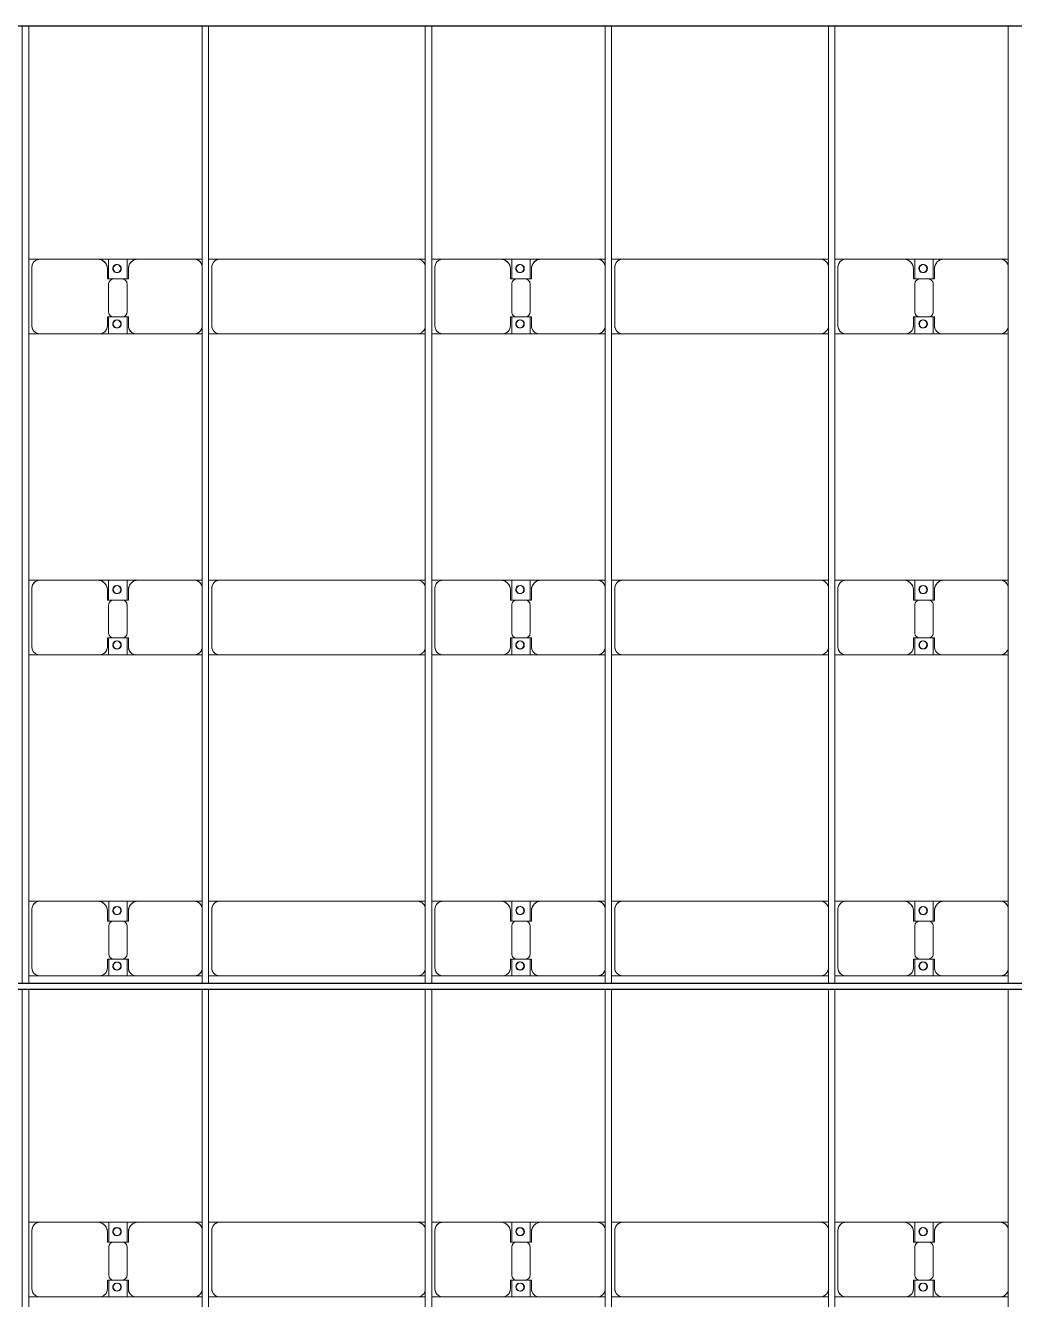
# Model space of a CAD drawing. Header units: millimetres. Extents: x -248177 to 167033, y 156986 to 268923.
# Drawn here: x -217673 to -211514, y 214489 to 222423 of the extents above; entities that cross this region are included whole.
import ezdxf

# ---------------------------------------------------------------- set-up
doc = ezdxf.new("R2010")
doc.units = ezdxf.units.MM
for name, color, linetype, lineweight in [('A-DETL-MBND', 5, 'Continuous', 9), ('A-GENM', 13, 'Continuous', 9), ('S-BEAM', 12, 'Continuous', 9)]:
    doc.layers.add(name, color=color, linetype=linetype, lineweight=lineweight)

# ---------------------------------------------------------------- blocks, each defined once
blk = doc.blocks.new('Dai phao do pin - DẢI PHAO ĐỠ PIN-V27-BỐ TRÍ KHUNG KẾT CẤU BÈ PIN 02')
at = {"layer": 'A-DETL-MBND', "color": 8}
for p, q in [((20779.7, 241.6), (20849.7, 241.6)), ((20779.7, 241.6), (20849.7, 241.6)), ((21209.7, 241.6), (20849.7, 241.6)), ((21209.7, 241.6), (21392.2, 241.6)), ((21392.2, 241.6), (21209.7, 241.6)), ((21277.8, 241.6), (21460.3, 241.6)), ((21277.8, 116.2), (21277.8, 241.6)), ((21460.3, 241.6), (21277.8, 241.6)), ((21392.2, 241.6), (21392.2, 116.2)), ((21810.3, 241.6), (21460.3, 241.6)), ((21810.3, 241.6), (21859.7, 241.6)), ((21810.3, 241.6), (21859.7, 241.6)), ((21899.7, 241.6), (21969.7, 241.6)), ((21899.7, 241.6), (21969.7, 241.6)), ((23200.3, 241.6), (21969.7, 241.6)), ((23200.3, 241.6), (23249.7, 241.6)), ((23200.3, 241.6), (23249.7, 241.6)), ((23289.7, 241.6), (23359.7, 241.6)), ((23289.7, 241.6), (23359.7, 241.6)), ((23719.7, 241.6), (23359.7, 241.6)), ((23719.7, 241.6), (23902.2, 241.6)), ((23902.2, 241.6), (23719.7, 241.6)), ((23787.8, 241.6), (23970.3, 241.6)), ((23787.8, 116.2), (23787.8, 241.6)), ((23970.3, 241.6), (23787.8, 241.6)), ((23902.2, 241.6), (23902.2, 116.2)), ((24320.3, 241.6), (23970.3, 241.6)), ((24320.3, 241.6), (24369.7, 241.6)), ((24320.3, 241.6), (24369.7, 241.6)), ((24409.7, 241.6), (24479.7, 241.6)), ((24409.7, 241.6), (24479.7, 241.6)), ((25710.3, 241.6), (24479.7, 241.6)), ((25710.3, 241.6), (25759.7, 241.6)), ((25710.3, 241.6), (25759.7, 241.6)), ((25799.7, 241.6), (25869.7, 241.6)), ((25799.7, 241.6), (25869.7, 241.6)), ((26229.7, 241.6), (25869.7, 241.6)), ((26229.7, 241.6), (26412.2, 241.6)), ((26412.2, 241.6), (26229.7, 241.6)), ((26297.8, 241.6), (26480.3, 241.6)), ((26297.8, 116.2), (26297.8, 241.6)), ((26480.3, 241.6), (26297.8, 241.6)), ((26412.2, 241.6), (26412.2, 116.2)), ((26830.3, 241.6), (26480.3, 241.6)), ((26830.3, 241.6), (26879.7, 241.6)), ((26830.3, 241.6), (26879.7, 241.6)), ((20799.7, 191.6), (20799.7, -173.4)), ((21269.7, 118.2), (21269.7, 181.6)), ((21400.3, 181.6), (21400.3, 118.2)), ((21919.7, 191.6), (21919.7, -173.4)), ((23309.7, 191.6), (23309.7, -173.4)), ((23779.7, 118.2), (23779.7, 181.6)), ((23910.3, 181.6), (23910.3, 118.2)), ((24429.7, 191.6), (24429.7, -173.4)), ((25819.7, 191.6), (25819.7, -173.4)), ((26289.7, 118.2), (26289.7, 181.6)), ((26420.3, 181.6), (26420.3, 118.2)), ((21362.2, 118.2), (21269.7, 118.2)), ((21277.8, 88.2), (21277.8, -88.2)), ((21400.3, 118.2), (21307.8, 118.2)), ((21392.2, -88.2), (21392.2, 88.2)), ((23872.2, 118.2), (23779.7, 118.2)), ((23787.8, 88.2), (23787.8, -88.2)), ((23910.3, 118.2), (23817.8, 118.2)), ((23902.2, -88.2), (23902.2, 88.2)), ((26382.2, 118.2), (26289.7, 118.2)), ((26297.8, 88.2), (26297.8, -88.2)), ((26420.3, 118.2), (26327.8, 118.2)), ((26412.2, -88.2), (26412.2, 88.2)), ((21269.7, -173.4), (21269.7, -118.2)), ((21269.7, -118.2), (21362.2, -118.2)), ((21277.8, -223.4), (21277.8, -116.2)), ((21307.8, -118.2), (21400.3, -118.2)), ((21392.2, -116.2), (21392.2, -223.4)), ((21400.3, -118.2), (21400.3, -173.4)), ((23779.7, -173.4), (23779.7, -118.2)), ((23779.7, -118.2), (23872.2, -118.2)), ((23787.8, -223.4), (23787.8, -116.2)), ((23817.8, -118.2), (23910.3, -118.2)), ((23902.2, -116.2), (23902.2, -223.4)), ((23910.3, -118.2), (23910.3, -173.4)), ((26289.7, -173.4), (26289.7, -118.2)), ((26289.7, -118.2), (26382.2, -118.2)), ((26297.8, -223.4), (26297.8, -116.2)), ((26327.8, -118.2), (26420.3, -118.2)), ((26412.2, -116.2), (26412.2, -223.4)), ((26420.3, -118.2), (26420.3, -173.4)), ((20849.7, -223.4), (20779.7, -223.4)), ((20849.7, -223.4), (20779.7, -223.4)), ((20849.7, -223.4), (21219.7, -223.4)), ((21392.2, -223.4), (21219.7, -223.4)), ((21219.7, -223.4), (21392.2, -223.4)), ((21450.3, -223.4), (21277.8, -223.4)), ((21277.8, -223.4), (21450.3, -223.4)), ((21450.3, -223.4), (21810.3, -223.4)), ((21859.7, -223.4), (21810.3, -223.4)), ((21859.7, -223.4), (21810.3, -223.4)), ((21969.7, -223.4), (21899.7, -223.4)), ((21969.7, -223.4), (21899.7, -223.4)), ((21969.7, -223.4), (23200.3, -223.4)), ((23249.7, -223.4), (23200.3, -223.4)), ((23249.7, -223.4), (23200.3, -223.4)), ((23359.7, -223.4), (23289.7, -223.4)), ((23359.7, -223.4), (23289.7, -223.4)), ((23359.7, -223.4), (23729.7, -223.4)), ((23902.2, -223.4), (23729.7, -223.4)), ((23729.7, -223.4), (23902.2, -223.4)), ((23960.3, -223.4), (23787.8, -223.4)), ((23787.8, -223.4), (23960.3, -223.4)), ((23960.3, -223.4), (24320.3, -223.4)), ((24369.7, -223.4), (24320.3, -223.4)), ((24369.7, -223.4), (24320.3, -223.4)), ((24479.7, -223.4), (24409.7, -223.4)), ((24479.7, -223.4), (24409.7, -223.4)), ((24479.7, -223.4), (25710.3, -223.4)), ((25759.7, -223.4), (25710.3, -223.4)), ((25759.7, -223.4), (25710.3, -223.4)), ((25869.7, -223.4), (25799.7, -223.4)), ((25869.7, -223.4), (25799.7, -223.4)), ((25869.7, -223.4), (26239.7, -223.4)), ((26412.2, -223.4), (26239.7, -223.4)), ((26239.7, -223.4), (26412.2, -223.4)), ((26470.3, -223.4), (26297.8, -223.4)), ((26297.8, -223.4), (26470.3, -223.4)), ((26470.3, -223.4), (26830.3, -223.4)), ((26879.7, -223.4), (26830.3, -223.4)), ((26879.7, -223.4), (26830.3, -223.4))]:
    blk.add_line(p, q, dxfattribs=at)
for centre, radius, start, end in [((20849.7, 191.6), 50, 90, 180), ((20849.7, 191.6), 50, 105, 180), ((21209.7, 181.6), 60, 0, 90), ((21460.3, 181.6), 60, 90, 180), ((21810.3, 191.6), 50, 15, 90), ((21810.3, 191.6), 50, 15, 75), ((21969.7, 191.6), 50, 90, 180), ((21969.7, 191.6), 50, 105, 135), ((23200.3, 191.6), 50, 15, 90), ((23200.3, 191.6), 50, 60, 90), ((23359.7, 191.6), 50, 90, 180), ((23359.7, 191.6), 50, 105, 180), ((23719.7, 181.6), 60, 360, 90), ((23970.3, 181.6), 60, 90, 180), ((24320.3, 191.6), 50, 15, 90), ((24320.3, 191.6), 50, 15, 75), ((24479.7, 191.6), 50, 90, 180), ((24479.7, 191.6), 50, 105, 135), ((25710.3, 191.6), 50, 15, 90), ((25710.3, 191.6), 50, 60, 90), ((25869.7, 191.6), 50, 90, 180), ((25869.7, 191.6), 50, 105, 180), ((26229.7, 181.6), 60, 360, 90), ((26480.3, 181.6), 60, 90, 180), ((26830.3, 191.6), 50, 15, 90), ((26830.3, 191.6), 50, 15, 75), ((21209.7, 181.6), 60, 0, 60), ((21328.6, 183.2), 25, 360, 180), ((21328.6, 183.2), 25, 180, 0), ((21328.6, 183.2), 25, 360, 165), ((21331.4, 183.2), 25, 0, 180), ((21331.4, 183.2), 25, 90, 180), ((21331.4, 183.2), 25, 180, 0), ((21331.4, 183.2), 25, 180, 300), ((21328.6, 183.2), 25, 210, 0), ((21331.4, 183.2), 25, 15, 75), ((21331.4, 183.2), 25, 330, 345), ((21460.3, 181.6), 60, 120, 180), ((21969.7, 191.6), 50, 150, 180), ((23200.3, 191.6), 50, 15, 30), ((23719.7, 181.6), 60, 360, 60), ((23838.6, 183.2), 25, 0, 180), ((23838.6, 183.2), 25, 180, 0), ((23838.6, 183.2), 25, 0, 165), ((23841.4, 183.2), 25, 360, 180), ((23841.4, 183.2), 25, 90, 180), ((23841.4, 183.2), 25, 180, 360), ((23841.4, 183.2), 25, 180, 300), ((23838.6, 183.2), 25, 210, 0), ((23841.4, 183.2), 25, 15, 75), ((23841.4, 183.2), 25, 330, 345), ((23970.3, 181.6), 60, 120, 180), ((24479.7, 191.6), 50, 150, 180), ((25710.3, 191.6), 50, 15, 30), ((26229.7, 181.6), 60, 360, 60), ((26348.6, 183.2), 25, 0, 180), ((26348.6, 183.2), 25, 180, 0), ((26348.6, 183.2), 25, 0, 165), ((26351.4, 183.2), 25, 360, 180), ((26351.4, 183.2), 25, 90, 180), ((26351.4, 183.2), 25, 180, 0), ((26351.4, 183.2), 25, 180, 300), ((26348.6, 183.2), 25, 210, 0), ((26351.4, 183.2), 25, 15, 75), ((26351.4, 183.2), 25, 330, 345), ((26480.3, 181.6), 60, 120, 180), ((21307.8, 88.2), 30, 90, 180), ((21362.2, 88.2), 30, 0, 90), ((23817.8, 88.2), 30, 90, 180), ((23872.2, 88.2), 30, 0, 90), ((26327.8, 88.2), 30, 90, 180), ((26382.2, 88.2), 30, 0, 90), ((21307.8, -88.2), 30, 180, 270), ((21328.6, -161.8), 25, 360, 180), ((21328.6, -161.8), 25, 105, 165), ((21331.4, -161.8), 25, 360, 180), ((21331.4, -161.8), 25, 105, 180), ((21328.6, -161.8), 25, 0, 75), ((21331.4, -161.8), 25, 15, 75), ((21362.2, -88.2), 30, 270, 0), ((23817.8, -88.2), 30, 180, 270), ((23838.6, -161.8), 25, 360, 180), ((23838.6, -161.8), 25, 105, 165), ((23841.4, -161.8), 25, 360, 180), ((23841.4, -161.8), 25, 105, 180), ((23838.6, -161.8), 25, 360, 75), ((23841.4, -161.8), 25, 15, 75), ((23872.2, -88.2), 30, 270, 0), ((26327.8, -88.2), 30, 180, 270), ((26348.6, -161.8), 25, 360, 180), ((26348.6, -161.8), 25, 105, 165), ((26351.4, -161.8), 25, 360, 180), ((26351.4, -161.8), 25, 105, 180), ((26348.6, -161.8), 25, 360, 75), ((26351.4, -161.8), 25, 15, 75), ((26382.2, -88.2), 30, 270, 0), ((20849.7, -173.4), 50, 180, 270), ((20849.7, -173.4), 50, 180, 255), ((21219.7, -173.4), 50, 270, 360), ((21219.7, -173.4), 50, 285, 0), ((21328.6, -161.8), 25, 180, 0), ((21328.6, -161.8), 25, 195, 0), ((21331.4, -161.8), 25, 180, 0), ((21331.4, -161.8), 25, 180, 270), ((21331.4, -161.8), 25, 285, 345), ((21450.3, -173.4), 50, 180, 270), ((21450.3, -173.4), 50, 180, 255), ((21810.3, -173.4), 50, 270, 345), ((21810.3, -173.4), 50, 285, 345), ((21969.7, -173.4), 50, 180, 270), ((21969.7, -173.4), 50, 180, 210), ((21969.7, -173.4), 50, 240, 270), ((23200.3, -173.4), 50, 270, 345), ((23200.3, -173.4), 50, 285, 300), ((23200.3, -173.4), 50, 330, 345), ((23359.7, -173.4), 50, 180, 270), ((23359.7, -173.4), 50, 180, 255), ((23729.7, -173.4), 50, 270, 360), ((23729.7, -173.4), 50, 285, 360), ((23838.6, -161.8), 25, 180, 0), ((23838.6, -161.8), 25, 195, 0), ((23841.4, -161.8), 25, 180, 360), ((23841.4, -161.8), 25, 180, 270), ((23841.4, -161.8), 25, 285, 345), ((23960.3, -173.4), 50, 180, 270), ((23960.3, -173.4), 50, 180, 255), ((24320.3, -173.4), 50, 270, 345), ((24320.3, -173.4), 50, 285, 345), ((24479.7, -173.4), 50, 180, 270), ((24479.7, -173.4), 50, 180, 210), ((24479.7, -173.4), 50, 240, 270), ((25710.3, -173.4), 50, 270, 345), ((25710.3, -173.4), 50, 285, 300), ((25710.3, -173.4), 50, 330, 345), ((25869.7, -173.4), 50, 180, 270), ((25869.7, -173.4), 50, 180, 255), ((26239.7, -173.4), 50, 270, 0), ((26239.7, -173.4), 50, 285, 360), ((26348.6, -161.8), 25, 180, 0), ((26348.6, -161.8), 25, 195, 360), ((26351.4, -161.8), 25, 180, 360), ((26351.4, -161.8), 25, 180, 270), ((26351.4, -161.8), 25, 285, 345), ((26470.3, -173.4), 50, 180, 270), ((26470.3, -173.4), 50, 180, 255), ((26830.3, -173.4), 50, 270, 345), ((26830.3, -173.4), 50, 285, 345)]:
    blk.add_arc(centre, radius, start, end, dxfattribs=at)
blk = doc.blocks.new('Dai phao do pin - DẢI PHAO ĐỠ PIN-V28-BỐ TRÍ KHUNG KẾT CẤU BÈ PIN 02')
at = {"layer": 'A-DETL-MBND', "color": 8}
for p, q in [((20779.7, 241.6), (20849.7, 241.6)), ((20779.7, 241.6), (20849.7, 241.6)), ((21209.7, 241.6), (20849.7, 241.6)), ((21209.7, 241.6), (21392.2, 241.6)), ((21392.2, 241.6), (21209.7, 241.6)), ((21277.8, 241.6), (21460.3, 241.6)), ((21277.8, 116.2), (21277.8, 241.6)), ((21460.3, 241.6), (21277.8, 241.6)), ((21392.2, 241.6), (21392.2, 116.2)), ((21810.3, 241.6), (21460.3, 241.6)), ((21810.3, 241.6), (21859.7, 241.6)), ((21810.3, 241.6), (21859.7, 241.6)), ((21899.7, 241.6), (21969.7, 241.6)), ((21899.7, 241.6), (21969.7, 241.6)), ((23200.3, 241.6), (21969.7, 241.6)), ((23200.3, 241.6), (23249.7, 241.6)), ((23200.3, 241.6), (23249.7, 241.6)), ((23289.7, 241.6), (23359.7, 241.6)), ((23289.7, 241.6), (23359.7, 241.6)), ((23719.7, 241.6), (23359.7, 241.6)), ((23719.7, 241.6), (23902.2, 241.6)), ((23902.2, 241.6), (23719.7, 241.6)), ((23787.8, 241.6), (23970.3, 241.6)), ((23787.8, 116.2), (23787.8, 241.6)), ((23970.3, 241.6), (23787.8, 241.6)), ((23902.2, 241.6), (23902.2, 116.2)), ((24320.3, 241.6), (23970.3, 241.6)), ((24320.3, 241.6), (24369.7, 241.6)), ((24320.3, 241.6), (24369.7, 241.6)), ((24409.7, 241.6), (24479.7, 241.6)), ((24409.7, 241.6), (24479.7, 241.6)), ((25710.3, 241.6), (24479.7, 241.6)), ((25710.3, 241.6), (25759.7, 241.6)), ((25710.3, 241.6), (25759.7, 241.6)), ((25799.7, 241.6), (25869.7, 241.6)), ((25799.7, 241.6), (25869.7, 241.6)), ((26229.7, 241.6), (25869.7, 241.6)), ((26229.7, 241.6), (26412.2, 241.6)), ((26412.2, 241.6), (26229.7, 241.6)), ((26297.8, 241.6), (26480.3, 241.6)), ((26297.8, 116.2), (26297.8, 241.6)), ((26480.3, 241.6), (26297.8, 241.6)), ((26412.2, 241.6), (26412.2, 116.2)), ((26830.3, 241.6), (26480.3, 241.6)), ((26830.3, 241.6), (26879.7, 241.6)), ((26830.3, 241.6), (26879.7, 241.6)), ((20799.7, 191.6), (20799.7, -173.4)), ((21269.7, 118.2), (21269.7, 181.6)), ((21400.3, 181.6), (21400.3, 118.2)), ((21919.7, 191.6), (21919.7, -173.4)), ((23309.7, 191.6), (23309.7, -173.4)), ((23779.7, 118.2), (23779.7, 181.6)), ((23910.3, 181.6), (23910.3, 118.2)), ((24429.7, 191.6), (24429.7, -173.4)), ((25819.7, 191.6), (25819.7, -173.4)), ((26289.7, 118.2), (26289.7, 181.6)), ((26420.3, 181.6), (26420.3, 118.2)), ((21362.2, 118.2), (21269.7, 118.2)), ((21277.8, 88.2), (21277.8, -88.2)), ((21400.3, 118.2), (21307.8, 118.2)), ((21392.2, -88.2), (21392.2, 88.2)), ((23872.2, 118.2), (23779.7, 118.2)), ((23787.8, 88.2), (23787.8, -88.2)), ((23910.3, 118.2), (23817.8, 118.2)), ((23902.2, -88.2), (23902.2, 88.2)), ((26382.2, 118.2), (26289.7, 118.2)), ((26297.8, 88.2), (26297.8, -88.2)), ((26420.3, 118.2), (26327.8, 118.2)), ((26412.2, -88.2), (26412.2, 88.2)), ((21269.7, -173.4), (21269.7, -118.2)), ((21269.7, -118.2), (21362.2, -118.2)), ((21277.8, -223.4), (21277.8, -116.2)), ((21307.8, -118.2), (21400.3, -118.2)), ((21392.2, -116.2), (21392.2, -223.4)), ((21400.3, -118.2), (21400.3, -173.4)), ((23779.7, -173.4), (23779.7, -118.2)), ((23779.7, -118.2), (23872.2, -118.2)), ((23787.8, -223.4), (23787.8, -116.2)), ((23817.8, -118.2), (23910.3, -118.2)), ((23902.2, -116.2), (23902.2, -223.4)), ((23910.3, -118.2), (23910.3, -173.4)), ((26289.7, -173.4), (26289.7, -118.2)), ((26289.7, -118.2), (26382.2, -118.2)), ((26297.8, -223.4), (26297.8, -116.2)), ((26327.8, -118.2), (26420.3, -118.2)), ((26412.2, -116.2), (26412.2, -223.4)), ((26420.3, -118.2), (26420.3, -173.4)), ((20849.7, -223.4), (20779.7, -223.4)), ((20849.7, -223.4), (20779.7, -223.4)), ((20849.7, -223.4), (21219.7, -223.4)), ((21392.2, -223.4), (21219.7, -223.4)), ((21219.7, -223.4), (21392.2, -223.4)), ((21450.3, -223.4), (21277.8, -223.4)), ((21277.8, -223.4), (21450.3, -223.4)), ((21450.3, -223.4), (21810.3, -223.4)), ((21859.7, -223.4), (21810.3, -223.4)), ((21859.7, -223.4), (21810.3, -223.4)), ((21969.7, -223.4), (21899.7, -223.4)), ((21969.7, -223.4), (21899.7, -223.4)), ((21969.7, -223.4), (23200.3, -223.4)), ((23249.7, -223.4), (23200.3, -223.4)), ((23249.7, -223.4), (23200.3, -223.4)), ((23359.7, -223.4), (23289.7, -223.4)), ((23359.7, -223.4), (23289.7, -223.4)), ((23359.7, -223.4), (23729.7, -223.4)), ((23902.2, -223.4), (23729.7, -223.4)), ((23729.7, -223.4), (23902.2, -223.4)), ((23960.3, -223.4), (23787.8, -223.4)), ((23787.8, -223.4), (23960.3, -223.4)), ((23960.3, -223.4), (24320.3, -223.4)), ((24369.7, -223.4), (24320.3, -223.4)), ((24369.7, -223.4), (24320.3, -223.4)), ((24479.7, -223.4), (24409.7, -223.4)), ((24479.7, -223.4), (24409.7, -223.4)), ((24479.7, -223.4), (25710.3, -223.4)), ((25759.7, -223.4), (25710.3, -223.4)), ((25759.7, -223.4), (25710.3, -223.4)), ((25869.7, -223.4), (25799.7, -223.4)), ((25869.7, -223.4), (25799.7, -223.4)), ((25869.7, -223.4), (26239.7, -223.4)), ((26412.2, -223.4), (26239.7, -223.4)), ((26239.7, -223.4), (26412.2, -223.4)), ((26470.3, -223.4), (26297.8, -223.4)), ((26297.8, -223.4), (26470.3, -223.4)), ((26470.3, -223.4), (26830.3, -223.4)), ((26879.7, -223.4), (26830.3, -223.4)), ((26879.7, -223.4), (26830.3, -223.4))]:
    blk.add_line(p, q, dxfattribs=at)
for centre, radius, start, end in [((20849.7, 191.6), 50, 90, 180), ((20849.7, 191.6), 50, 105, 180), ((21209.7, 181.6), 60, 0, 90), ((21460.3, 181.6), 60, 90, 180), ((21810.3, 191.6), 50, 15, 90), ((21810.3, 191.6), 50, 15, 75), ((21969.7, 191.6), 50, 90, 180), ((21969.7, 191.6), 50, 105, 135), ((23200.3, 191.6), 50, 15, 90), ((23200.3, 191.6), 50, 60, 90), ((23359.7, 191.6), 50, 90, 180), ((23359.7, 191.6), 50, 105, 180), ((23719.7, 181.6), 60, 360, 90), ((23970.3, 181.6), 60, 90, 180), ((24320.3, 191.6), 50, 15, 90), ((24320.3, 191.6), 50, 15, 75), ((24479.7, 191.6), 50, 90, 180), ((24479.7, 191.6), 50, 105, 135), ((25710.3, 191.6), 50, 15, 90), ((25710.3, 191.6), 50, 60, 90), ((25869.7, 191.6), 50, 90, 180), ((25869.7, 191.6), 50, 105, 180), ((26229.7, 181.6), 60, 360, 90), ((26480.3, 181.6), 60, 90, 180), ((26830.3, 191.6), 50, 15, 90), ((26830.3, 191.6), 50, 15, 75), ((21209.7, 181.6), 60, 0, 60), ((21328.6, 183.2), 25, 360, 180), ((21328.6, 183.2), 25, 180, 0), ((21328.6, 183.2), 25, 360, 165), ((21331.4, 183.2), 25, 0, 180), ((21331.4, 183.2), 25, 90, 180), ((21331.4, 183.2), 25, 180, 0), ((21331.4, 183.2), 25, 180, 300), ((21328.6, 183.2), 25, 210, 0), ((21331.4, 183.2), 25, 15, 75), ((21331.4, 183.2), 25, 330, 345), ((21460.3, 181.6), 60, 120, 180), ((21969.7, 191.6), 50, 150, 180), ((23200.3, 191.6), 50, 15, 30), ((23719.7, 181.6), 60, 360, 60), ((23838.6, 183.2), 25, 0, 180), ((23838.6, 183.2), 25, 180, 0), ((23838.6, 183.2), 25, 0, 165), ((23841.4, 183.2), 25, 360, 180), ((23841.4, 183.2), 25, 90, 180), ((23841.4, 183.2), 25, 180, 360), ((23841.4, 183.2), 25, 180, 300), ((23838.6, 183.2), 25, 210, 0), ((23841.4, 183.2), 25, 15, 75), ((23841.4, 183.2), 25, 330, 345), ((23970.3, 181.6), 60, 120, 180), ((24479.7, 191.6), 50, 150, 180), ((25710.3, 191.6), 50, 15, 30), ((26229.7, 181.6), 60, 360, 60), ((26348.6, 183.2), 25, 0, 180), ((26348.6, 183.2), 25, 180, 0), ((26348.6, 183.2), 25, 0, 165), ((26351.4, 183.2), 25, 360, 180), ((26351.4, 183.2), 25, 90, 180), ((26351.4, 183.2), 25, 180, 0), ((26351.4, 183.2), 25, 180, 300), ((26348.6, 183.2), 25, 210, 0), ((26351.4, 183.2), 25, 15, 75), ((26351.4, 183.2), 25, 330, 345), ((26480.3, 181.6), 60, 120, 180), ((21307.8, 88.2), 30, 90, 180), ((21362.2, 88.2), 30, 0, 90), ((23817.8, 88.2), 30, 90, 180), ((23872.2, 88.2), 30, 0, 90), ((26327.8, 88.2), 30, 90, 180), ((26382.2, 88.2), 30, 0, 90), ((21307.8, -88.2), 30, 180, 270), ((21328.6, -161.8), 25, 360, 180), ((21328.6, -161.8), 25, 105, 165), ((21331.4, -161.8), 25, 360, 180), ((21331.4, -161.8), 25, 105, 180), ((21328.6, -161.8), 25, 0, 75), ((21331.4, -161.8), 25, 15, 75), ((21362.2, -88.2), 30, 270, 0), ((23817.8, -88.2), 30, 180, 270), ((23838.6, -161.8), 25, 360, 180), ((23838.6, -161.8), 25, 105, 165), ((23841.4, -161.8), 25, 360, 180), ((23841.4, -161.8), 25, 105, 180), ((23838.6, -161.8), 25, 360, 75), ((23841.4, -161.8), 25, 15, 75), ((23872.2, -88.2), 30, 270, 0), ((26327.8, -88.2), 30, 180, 270), ((26348.6, -161.8), 25, 360, 180), ((26348.6, -161.8), 25, 105, 165), ((26351.4, -161.8), 25, 360, 180), ((26351.4, -161.8), 25, 105, 180), ((26348.6, -161.8), 25, 360, 75), ((26351.4, -161.8), 25, 15, 75), ((26382.2, -88.2), 30, 270, 0), ((20849.7, -173.4), 50, 180, 270), ((20849.7, -173.4), 50, 180, 255), ((21219.7, -173.4), 50, 270, 360), ((21219.7, -173.4), 50, 285, 0), ((21328.6, -161.8), 25, 180, 0), ((21328.6, -161.8), 25, 195, 0), ((21331.4, -161.8), 25, 180, 0), ((21331.4, -161.8), 25, 180, 270), ((21331.4, -161.8), 25, 285, 345), ((21450.3, -173.4), 50, 180, 270), ((21450.3, -173.4), 50, 180, 255), ((21810.3, -173.4), 50, 270, 349.03138), ((21810.3, -173.4), 50, 285, 349.03138), ((21969.7, -173.4), 50, 180, 270), ((21969.7, -173.4), 50, 190.96957, 210), ((21969.7, -173.4), 50, 240, 270), ((23200.3, -173.4), 50, 270, 349.01004), ((23200.3, -173.4), 50, 285, 300), ((23200.3, -173.4), 50, 330, 349.01004), ((23359.7, -173.4), 50, 180, 270), ((23359.7, -173.4), 50, 180, 255), ((23729.7, -173.4), 50, 270, 360), ((23729.7, -173.4), 50, 285, 360), ((23838.6, -161.8), 25, 180, 0), ((23838.6, -161.8), 25, 195, 0), ((23841.4, -161.8), 25, 180, 360), ((23841.4, -161.8), 25, 180, 270), ((23841.4, -161.8), 25, 285, 345), ((23960.3, -173.4), 50, 180, 270), ((23960.3, -173.4), 50, 180, 255), ((24320.3, -173.4), 50, 270, 348.99286), ((24320.3, -173.4), 50, 285, 348.99286), ((24479.7, -173.4), 50, 180, 270), ((24479.7, -173.4), 50, 191.00809, 210), ((24479.7, -173.4), 50, 240, 270), ((25710.3, -173.4), 50, 270, 348.97152), ((25710.3, -173.4), 50, 285, 300), ((25710.3, -173.4), 50, 330, 348.97152), ((25869.7, -173.4), 50, 180, 270), ((25869.7, -173.4), 50, 180, 255), ((26239.7, -173.4), 50, 270, 0), ((26239.7, -173.4), 50, 285, 360), ((26348.6, -161.8), 25, 180, 0), ((26348.6, -161.8), 25, 195, 360), ((26351.4, -161.8), 25, 180, 360), ((26351.4, -161.8), 25, 180, 270), ((26351.4, -161.8), 25, 285, 345), ((26470.3, -173.4), 50, 180, 270), ((26470.3, -173.4), 50, 180, 255), ((26830.3, -173.4), 50, 270, 348.95433), ((26830.3, -173.4), 50, 285, 348.95433)]:
    blk.add_arc(centre, radius, start, end, dxfattribs=at)
blk = doc.blocks.new('Dai phao do pin - DẢI PHAO ĐỠ PIN-V29-BỐ TRÍ KHUNG KẾT CẤU BÈ PIN 02')
at = {"layer": 'A-DETL-MBND', "color": 8}
for p, q in [((20779.7, 241.6), (20849.7, 241.6)), ((20779.7, 241.6), (20849.7, 241.6)), ((21209.7, 241.6), (20849.7, 241.6)), ((21209.7, 241.6), (21392.2, 241.6)), ((21392.2, 241.6), (21209.7, 241.6)), ((21277.8, 241.6), (21460.3, 241.6)), ((21277.8, 116.2), (21277.8, 241.6)), ((21460.3, 241.6), (21277.8, 241.6)), ((21392.2, 241.6), (21392.2, 116.2)), ((21810.3, 241.6), (21460.3, 241.6)), ((21810.3, 241.6), (21859.7, 241.6)), ((21810.3, 241.6), (21859.7, 241.6)), ((21899.7, 241.6), (21969.7, 241.6)), ((21899.7, 241.6), (21969.7, 241.6)), ((23200.3, 241.6), (21969.7, 241.6)), ((23200.3, 241.6), (23249.7, 241.6)), ((23200.3, 241.6), (23249.7, 241.6)), ((23289.7, 241.6), (23359.7, 241.6)), ((23289.7, 241.6), (23359.7, 241.6)), ((23719.7, 241.6), (23359.7, 241.6)), ((23719.7, 241.6), (23902.2, 241.6)), ((23902.2, 241.6), (23719.7, 241.6)), ((23787.8, 241.6), (23970.3, 241.6)), ((23787.8, 116.2), (23787.8, 241.6)), ((23970.3, 241.6), (23787.8, 241.6)), ((23902.2, 241.6), (23902.2, 116.2)), ((24320.3, 241.6), (23970.3, 241.6)), ((24320.3, 241.6), (24369.7, 241.6)), ((24320.3, 241.6), (24369.7, 241.6)), ((24409.7, 241.6), (24479.7, 241.6)), ((24409.7, 241.6), (24479.7, 241.6)), ((25710.3, 241.6), (24479.7, 241.6)), ((25710.3, 241.6), (25759.7, 241.6)), ((25710.3, 241.6), (25759.7, 241.6)), ((25799.7, 241.6), (25869.7, 241.6)), ((25799.7, 241.6), (25869.7, 241.6)), ((26229.7, 241.6), (25869.7, 241.6)), ((26229.7, 241.6), (26412.2, 241.6)), ((26412.2, 241.6), (26229.7, 241.6)), ((26297.8, 241.6), (26480.3, 241.6)), ((26297.8, 116.2), (26297.8, 241.6)), ((26480.3, 241.6), (26297.8, 241.6)), ((26412.2, 241.6), (26412.2, 116.2)), ((26830.3, 241.6), (26480.3, 241.6)), ((26830.3, 241.6), (26879.7, 241.6)), ((26830.3, 241.6), (26879.7, 241.6)), ((20799.7, 191.6), (20799.7, -173.4)), ((21269.7, 118.2), (21269.7, 181.6)), ((21400.3, 181.6), (21400.3, 118.2)), ((21919.7, 191.6), (21919.7, -173.4)), ((23309.7, 191.6), (23309.7, -173.4)), ((23779.7, 118.2), (23779.7, 181.6)), ((23910.3, 181.6), (23910.3, 118.2)), ((24429.7, 191.6), (24429.7, -173.4)), ((25819.7, 191.6), (25819.7, -173.4)), ((26289.7, 118.2), (26289.7, 181.6)), ((26420.3, 181.6), (26420.3, 118.2)), ((21362.2, 118.2), (21269.7, 118.2)), ((21277.8, 88.2), (21277.8, -88.2)), ((21400.3, 118.2), (21307.8, 118.2)), ((21392.2, -88.2), (21392.2, 88.2)), ((23872.2, 118.2), (23779.7, 118.2)), ((23787.8, 88.2), (23787.8, -88.2)), ((23910.3, 118.2), (23817.8, 118.2)), ((23902.2, -88.2), (23902.2, 88.2)), ((26382.2, 118.2), (26289.7, 118.2)), ((26297.8, 88.2), (26297.8, -88.2)), ((26420.3, 118.2), (26327.8, 118.2)), ((26412.2, -88.2), (26412.2, 88.2)), ((21269.7, -173.4), (21269.7, -118.2)), ((21269.7, -118.2), (21362.2, -118.2)), ((21277.8, -223.4), (21277.8, -116.2)), ((21307.8, -118.2), (21400.3, -118.2)), ((21392.2, -116.2), (21392.2, -223.4)), ((21400.3, -118.2), (21400.3, -173.4)), ((23779.7, -173.4), (23779.7, -118.2)), ((23779.7, -118.2), (23872.2, -118.2)), ((23787.8, -223.4), (23787.8, -116.2)), ((23817.8, -118.2), (23910.3, -118.2)), ((23902.2, -116.2), (23902.2, -223.4)), ((23910.3, -118.2), (23910.3, -173.4)), ((26289.7, -173.4), (26289.7, -118.2)), ((26289.7, -118.2), (26382.2, -118.2)), ((26297.8, -223.4), (26297.8, -116.2)), ((26327.8, -118.2), (26420.3, -118.2)), ((26412.2, -116.2), (26412.2, -223.4)), ((26420.3, -118.2), (26420.3, -173.4)), ((20849.7, -223.4), (20779.7, -223.4)), ((20849.7, -223.4), (20779.7, -223.4)), ((20849.7, -223.4), (21219.7, -223.4)), ((21392.2, -223.4), (21219.7, -223.4)), ((21219.7, -223.4), (21392.2, -223.4)), ((21450.3, -223.4), (21277.8, -223.4)), ((21277.8, -223.4), (21450.3, -223.4)), ((21450.3, -223.4), (21810.3, -223.4)), ((21859.7, -223.4), (21810.3, -223.4)), ((21859.7, -223.4), (21810.3, -223.4)), ((21969.7, -223.4), (21899.7, -223.4)), ((21969.7, -223.4), (21899.7, -223.4)), ((21969.7, -223.4), (23200.3, -223.4)), ((23249.7, -223.4), (23200.3, -223.4)), ((23249.7, -223.4), (23200.3, -223.4)), ((23359.7, -223.4), (23289.7, -223.4)), ((23359.7, -223.4), (23289.7, -223.4)), ((23359.7, -223.4), (23729.7, -223.4)), ((23902.2, -223.4), (23729.7, -223.4)), ((23729.7, -223.4), (23902.2, -223.4)), ((23960.3, -223.4), (23787.8, -223.4)), ((23787.8, -223.4), (23960.3, -223.4)), ((23960.3, -223.4), (24320.3, -223.4)), ((24369.7, -223.4), (24320.3, -223.4)), ((24369.7, -223.4), (24320.3, -223.4)), ((24479.7, -223.4), (24409.7, -223.4)), ((24479.7, -223.4), (24409.7, -223.4)), ((24479.7, -223.4), (25710.3, -223.4)), ((25759.7, -223.4), (25710.3, -223.4)), ((25759.7, -223.4), (25710.3, -223.4)), ((25869.7, -223.4), (25799.7, -223.4)), ((25869.7, -223.4), (25799.7, -223.4)), ((25869.7, -223.4), (26239.7, -223.4)), ((26412.2, -223.4), (26239.7, -223.4)), ((26239.7, -223.4), (26412.2, -223.4)), ((26470.3, -223.4), (26297.8, -223.4)), ((26297.8, -223.4), (26470.3, -223.4)), ((26470.3, -223.4), (26830.3, -223.4)), ((26879.7, -223.4), (26830.3, -223.4)), ((26879.7, -223.4), (26830.3, -223.4))]:
    blk.add_line(p, q, dxfattribs=at)
for centre, radius, start, end in [((20849.7, 191.6), 50, 90, 180), ((20849.7, 191.6), 50, 105, 180), ((21209.7, 181.6), 60, 0, 90), ((21460.3, 181.6), 60, 90, 180), ((21810.3, 191.6), 50, 15, 90), ((21810.3, 191.6), 50, 15, 75), ((21969.7, 191.6), 50, 90, 180), ((21969.7, 191.6), 50, 105, 135), ((23200.3, 191.6), 50, 15, 90), ((23200.3, 191.6), 50, 60, 90), ((23359.7, 191.6), 50, 90, 180), ((23359.7, 191.6), 50, 105, 180), ((23719.7, 181.6), 60, 360, 90), ((23970.3, 181.6), 60, 90, 180), ((24320.3, 191.6), 50, 15, 90), ((24320.3, 191.6), 50, 15, 75), ((24479.7, 191.6), 50, 90, 180), ((24479.7, 191.6), 50, 105, 135), ((25710.3, 191.6), 50, 15, 90), ((25710.3, 191.6), 50, 60, 90), ((25869.7, 191.6), 50, 90, 180), ((25869.7, 191.6), 50, 105, 180), ((26229.7, 181.6), 60, 360, 90), ((26480.3, 181.6), 60, 90, 180), ((26830.3, 191.6), 50, 15, 90), ((26830.3, 191.6), 50, 15, 75), ((21209.7, 181.6), 60, 0, 60), ((21328.6, 183.2), 25, 360, 180), ((21328.6, 183.2), 25, 180, 0), ((21328.6, 183.2), 25, 360, 165), ((21331.4, 183.2), 25, 0, 180), ((21331.4, 183.2), 25, 90, 180), ((21331.4, 183.2), 25, 180, 0), ((21331.4, 183.2), 25, 180, 300), ((21328.6, 183.2), 25, 210, 0), ((21331.4, 183.2), 25, 15, 75), ((21331.4, 183.2), 25, 330, 345), ((21460.3, 181.6), 60, 120, 180), ((21969.7, 191.6), 50, 150, 180), ((23200.3, 191.6), 50, 15, 30), ((23719.7, 181.6), 60, 360, 60), ((23838.6, 183.2), 25, 0, 180), ((23838.6, 183.2), 25, 180, 0), ((23838.6, 183.2), 25, 0, 165), ((23841.4, 183.2), 25, 360, 180), ((23841.4, 183.2), 25, 90, 180), ((23841.4, 183.2), 25, 180, 360), ((23841.4, 183.2), 25, 180, 300), ((23838.6, 183.2), 25, 210, 0), ((23841.4, 183.2), 25, 15, 75), ((23841.4, 183.2), 25, 330, 345), ((23970.3, 181.6), 60, 120, 180), ((24479.7, 191.6), 50, 150, 180), ((25710.3, 191.6), 50, 15, 30), ((26229.7, 181.6), 60, 360, 60), ((26348.6, 183.2), 25, 0, 180), ((26348.6, 183.2), 25, 180, 0), ((26348.6, 183.2), 25, 0, 165), ((26351.4, 183.2), 25, 360, 180), ((26351.4, 183.2), 25, 90, 180), ((26351.4, 183.2), 25, 180, 0), ((26351.4, 183.2), 25, 180, 300), ((26348.6, 183.2), 25, 210, 0), ((26351.4, 183.2), 25, 15, 75), ((26351.4, 183.2), 25, 330, 345), ((26480.3, 181.6), 60, 120, 180), ((21307.8, 88.2), 30, 90, 180), ((21362.2, 88.2), 30, 0, 90), ((23817.8, 88.2), 30, 90, 180), ((23872.2, 88.2), 30, 0, 90), ((26327.8, 88.2), 30, 90, 180), ((26382.2, 88.2), 30, 0, 90), ((21307.8, -88.2), 30, 180, 270), ((21328.6, -161.8), 25, 360, 180), ((21328.6, -161.8), 25, 105, 165), ((21331.4, -161.8), 25, 360, 180), ((21331.4, -161.8), 25, 105, 180), ((21328.6, -161.8), 25, 0, 75), ((21331.4, -161.8), 25, 15, 75), ((21362.2, -88.2), 30, 270, 0), ((23817.8, -88.2), 30, 180, 270), ((23838.6, -161.8), 25, 360, 180), ((23838.6, -161.8), 25, 105, 165), ((23841.4, -161.8), 25, 360, 180), ((23841.4, -161.8), 25, 105, 180), ((23838.6, -161.8), 25, 360, 75), ((23841.4, -161.8), 25, 15, 75), ((23872.2, -88.2), 30, 270, 0), ((26327.8, -88.2), 30, 180, 270), ((26348.6, -161.8), 25, 360, 180), ((26348.6, -161.8), 25, 105, 165), ((26351.4, -161.8), 25, 360, 180), ((26351.4, -161.8), 25, 105, 180), ((26348.6, -161.8), 25, 360, 75), ((26351.4, -161.8), 25, 15, 75), ((26382.2, -88.2), 30, 270, 0), ((20849.7, -173.4), 50, 180, 270), ((20849.7, -173.4), 50, 180, 255), ((21219.7, -173.4), 50, 270, 360), ((21219.7, -173.4), 50, 285, 0), ((21328.6, -161.8), 25, 180, 0), ((21328.6, -161.8), 25, 195, 0), ((21331.4, -161.8), 25, 180, 0), ((21331.4, -161.8), 25, 180, 270), ((21331.4, -161.8), 25, 285, 345), ((21450.3, -173.4), 50, 180, 270), ((21450.3, -173.4), 50, 180, 255), ((21810.3, -173.4), 50, 270, 345), ((21810.3, -173.4), 50, 285, 345), ((21969.7, -173.4), 50, 180, 270), ((21969.7, -173.4), 50, 180, 210), ((21969.7, -173.4), 50, 240, 270), ((23200.3, -173.4), 50, 270, 345), ((23200.3, -173.4), 50, 285, 300), ((23200.3, -173.4), 50, 330, 345), ((23359.7, -173.4), 50, 180, 270), ((23359.7, -173.4), 50, 180, 255), ((23729.7, -173.4), 50, 270, 360), ((23729.7, -173.4), 50, 285, 360), ((23838.6, -161.8), 25, 180, 0), ((23838.6, -161.8), 25, 195, 0), ((23841.4, -161.8), 25, 180, 360), ((23841.4, -161.8), 25, 180, 270), ((23841.4, -161.8), 25, 285, 345), ((23960.3, -173.4), 50, 180, 270), ((23960.3, -173.4), 50, 180, 255), ((24320.3, -173.4), 50, 270, 345), ((24320.3, -173.4), 50, 285, 345), ((24479.7, -173.4), 50, 180, 270), ((24479.7, -173.4), 50, 180, 210), ((24479.7, -173.4), 50, 240, 270), ((25710.3, -173.4), 50, 270, 345), ((25710.3, -173.4), 50, 285, 300), ((25710.3, -173.4), 50, 330, 345), ((25869.7, -173.4), 50, 180, 270), ((25869.7, -173.4), 50, 180, 255), ((26239.7, -173.4), 50, 270, 0), ((26239.7, -173.4), 50, 285, 360), ((26348.6, -161.8), 25, 180, 0), ((26348.6, -161.8), 25, 195, 360), ((26351.4, -161.8), 25, 180, 360), ((26351.4, -161.8), 25, 180, 270), ((26351.4, -161.8), 25, 285, 345), ((26470.3, -173.4), 50, 180, 270), ((26470.3, -173.4), 50, 180, 255), ((26830.3, -173.4), 50, 270, 345), ((26830.3, -173.4), 50, 285, 345)]:
    blk.add_arc(centre, radius, start, end, dxfattribs=at)
blk = doc.blocks.new('Dai phao do pin - DẢI PHAO ĐỠ PIN-V30-BỐ TRÍ KHUNG KẾT CẤU BÈ PIN 02')
at = {"layer": 'A-DETL-MBND', "color": 8}
for p, q in [((20779.7, 241.6), (20849.7, 241.6)), ((20779.7, 241.6), (20849.7, 241.6)), ((21209.7, 241.6), (20849.7, 241.6)), ((21209.7, 241.6), (21392.2, 241.6)), ((21392.2, 241.6), (21209.7, 241.6)), ((21277.8, 241.6), (21460.3, 241.6)), ((21277.8, 116.2), (21277.8, 241.6)), ((21460.3, 241.6), (21277.8, 241.6)), ((21392.2, 241.6), (21392.2, 116.2)), ((21810.3, 241.6), (21460.3, 241.6)), ((21810.3, 241.6), (21859.7, 241.6)), ((21810.3, 241.6), (21859.7, 241.6)), ((21899.7, 241.6), (21969.7, 241.6)), ((21899.7, 241.6), (21969.7, 241.6)), ((23200.3, 241.6), (21969.7, 241.6)), ((23200.3, 241.6), (23249.7, 241.6)), ((23200.3, 241.6), (23249.7, 241.6)), ((23289.7, 241.6), (23359.7, 241.6)), ((23289.7, 241.6), (23359.7, 241.6)), ((23719.7, 241.6), (23359.7, 241.6)), ((23719.7, 241.6), (23902.2, 241.6)), ((23902.2, 241.6), (23719.7, 241.6)), ((23787.8, 241.6), (23970.3, 241.6)), ((23787.8, 116.2), (23787.8, 241.6)), ((23970.3, 241.6), (23787.8, 241.6)), ((23902.2, 241.6), (23902.2, 116.2)), ((24320.3, 241.6), (23970.3, 241.6)), ((24320.3, 241.6), (24369.7, 241.6)), ((24320.3, 241.6), (24369.7, 241.6)), ((24409.7, 241.6), (24479.7, 241.6)), ((24409.7, 241.6), (24479.7, 241.6)), ((25710.3, 241.6), (24479.7, 241.6)), ((25710.3, 241.6), (25759.7, 241.6)), ((25710.3, 241.6), (25759.7, 241.6)), ((25799.7, 241.6), (25869.7, 241.6)), ((25799.7, 241.6), (25869.7, 241.6)), ((26229.7, 241.6), (25869.7, 241.6)), ((26229.7, 241.6), (26412.2, 241.6)), ((26412.2, 241.6), (26229.7, 241.6)), ((26297.8, 241.6), (26480.3, 241.6)), ((26297.8, 116.2), (26297.8, 241.6)), ((26480.3, 241.6), (26297.8, 241.6)), ((26412.2, 241.6), (26412.2, 116.2)), ((26830.3, 241.6), (26480.3, 241.6)), ((26830.3, 241.6), (26879.7, 241.6)), ((26830.3, 241.6), (26879.7, 241.6)), ((20799.7, 191.6), (20799.7, -173.4)), ((21269.7, 118.2), (21269.7, 181.6)), ((21400.3, 181.6), (21400.3, 118.2)), ((21919.7, 191.6), (21919.7, -173.4)), ((23309.7, 191.6), (23309.7, -173.4)), ((23779.7, 118.2), (23779.7, 181.6)), ((23910.3, 181.6), (23910.3, 118.2)), ((24429.7, 191.6), (24429.7, -173.4)), ((25819.7, 191.6), (25819.7, -173.4)), ((26289.7, 118.2), (26289.7, 181.6)), ((26420.3, 181.6), (26420.3, 118.2)), ((21362.2, 118.2), (21269.7, 118.2)), ((21277.8, 88.2), (21277.8, -88.2)), ((21400.3, 118.2), (21307.8, 118.2)), ((21392.2, -88.2), (21392.2, 88.2)), ((23872.2, 118.2), (23779.7, 118.2)), ((23787.8, 88.2), (23787.8, -88.2)), ((23910.3, 118.2), (23817.8, 118.2)), ((23902.2, -88.2), (23902.2, 88.2)), ((26382.2, 118.2), (26289.7, 118.2)), ((26297.8, 88.2), (26297.8, -88.2)), ((26420.3, 118.2), (26327.8, 118.2)), ((26412.2, -88.2), (26412.2, 88.2)), ((21269.7, -173.4), (21269.7, -118.2)), ((21269.7, -118.2), (21362.2, -118.2)), ((21277.8, -223.4), (21277.8, -116.2)), ((21307.8, -118.2), (21400.3, -118.2)), ((21392.2, -116.2), (21392.2, -223.4)), ((21400.3, -118.2), (21400.3, -173.4)), ((23779.7, -173.4), (23779.7, -118.2)), ((23779.7, -118.2), (23872.2, -118.2)), ((23787.8, -223.4), (23787.8, -116.2)), ((23817.8, -118.2), (23910.3, -118.2)), ((23902.2, -116.2), (23902.2, -223.4)), ((23910.3, -118.2), (23910.3, -173.4)), ((26289.7, -173.4), (26289.7, -118.2)), ((26289.7, -118.2), (26382.2, -118.2)), ((26297.8, -223.4), (26297.8, -116.2)), ((26327.8, -118.2), (26420.3, -118.2)), ((26412.2, -116.2), (26412.2, -223.4)), ((26420.3, -118.2), (26420.3, -173.4)), ((20849.7, -223.4), (20779.7, -223.4)), ((20849.7, -223.4), (20779.7, -223.4)), ((20849.7, -223.4), (21219.7, -223.4)), ((21392.2, -223.4), (21219.7, -223.4)), ((21219.7, -223.4), (21392.2, -223.4)), ((21450.3, -223.4), (21277.8, -223.4)), ((21277.8, -223.4), (21450.3, -223.4)), ((21450.3, -223.4), (21810.3, -223.4)), ((21859.7, -223.4), (21810.3, -223.4)), ((21859.7, -223.4), (21810.3, -223.4)), ((21969.7, -223.4), (21899.7, -223.4)), ((21969.7, -223.4), (21899.7, -223.4)), ((21969.7, -223.4), (23200.3, -223.4)), ((23249.7, -223.4), (23200.3, -223.4)), ((23249.7, -223.4), (23200.3, -223.4)), ((23359.7, -223.4), (23289.7, -223.4)), ((23359.7, -223.4), (23289.7, -223.4)), ((23359.7, -223.4), (23729.7, -223.4)), ((23902.2, -223.4), (23729.7, -223.4)), ((23729.7, -223.4), (23902.2, -223.4)), ((23960.3, -223.4), (23787.8, -223.4)), ((23787.8, -223.4), (23960.3, -223.4)), ((23960.3, -223.4), (24320.3, -223.4)), ((24369.7, -223.4), (24320.3, -223.4)), ((24369.7, -223.4), (24320.3, -223.4)), ((24479.7, -223.4), (24409.7, -223.4)), ((24479.7, -223.4), (24409.7, -223.4)), ((24479.7, -223.4), (25710.3, -223.4)), ((25759.7, -223.4), (25710.3, -223.4)), ((25759.7, -223.4), (25710.3, -223.4)), ((25869.7, -223.4), (25799.7, -223.4)), ((25869.7, -223.4), (25799.7, -223.4)), ((25869.7, -223.4), (26239.7, -223.4)), ((26412.2, -223.4), (26239.7, -223.4)), ((26239.7, -223.4), (26412.2, -223.4)), ((26470.3, -223.4), (26297.8, -223.4)), ((26297.8, -223.4), (26470.3, -223.4)), ((26470.3, -223.4), (26830.3, -223.4)), ((26879.7, -223.4), (26830.3, -223.4)), ((26879.7, -223.4), (26830.3, -223.4))]:
    blk.add_line(p, q, dxfattribs=at)
for centre, radius, start, end in [((20849.7, 191.6), 50, 90, 180), ((20849.7, 191.6), 50, 105, 180), ((21209.7, 181.6), 60, 0, 90), ((21460.3, 181.6), 60, 90, 180), ((21810.3, 191.6), 50, 15, 90), ((21810.3, 191.6), 50, 15, 75), ((21969.7, 191.6), 50, 90, 180), ((21969.7, 191.6), 50, 105, 135), ((23200.3, 191.6), 50, 15, 90), ((23200.3, 191.6), 50, 60, 90), ((23359.7, 191.6), 50, 90, 180), ((23359.7, 191.6), 50, 105, 180), ((23719.7, 181.6), 60, 360, 90), ((23970.3, 181.6), 60, 90, 180), ((24320.3, 191.6), 50, 15, 90), ((24320.3, 191.6), 50, 15, 75), ((24479.7, 191.6), 50, 90, 180), ((24479.7, 191.6), 50, 105, 135), ((25710.3, 191.6), 50, 15, 90), ((25710.3, 191.6), 50, 60, 90), ((25869.7, 191.6), 50, 90, 180), ((25869.7, 191.6), 50, 105, 180), ((26229.7, 181.6), 60, 360, 90), ((26480.3, 181.6), 60, 90, 180), ((26830.3, 191.6), 50, 15, 90), ((26830.3, 191.6), 50, 15, 75), ((21209.7, 181.6), 60, 0, 60), ((21328.6, 183.2), 25, 360, 180), ((21328.6, 183.2), 25, 180, 0), ((21328.6, 183.2), 25, 360, 165), ((21331.4, 183.2), 25, 0, 180), ((21331.4, 183.2), 25, 90, 180), ((21331.4, 183.2), 25, 180, 0), ((21331.4, 183.2), 25, 180, 300), ((21328.6, 183.2), 25, 210, 0), ((21331.4, 183.2), 25, 15, 75), ((21331.4, 183.2), 25, 330, 345), ((21460.3, 181.6), 60, 120, 180), ((21969.7, 191.6), 50, 150, 180), ((23200.3, 191.6), 50, 15, 30), ((23719.7, 181.6), 60, 360, 60), ((23838.6, 183.2), 25, 0, 180), ((23838.6, 183.2), 25, 180, 0), ((23838.6, 183.2), 25, 0, 165), ((23841.4, 183.2), 25, 360, 180), ((23841.4, 183.2), 25, 90, 180), ((23841.4, 183.2), 25, 180, 360), ((23841.4, 183.2), 25, 180, 300), ((23838.6, 183.2), 25, 210, 0), ((23841.4, 183.2), 25, 15, 75), ((23841.4, 183.2), 25, 330, 345), ((23970.3, 181.6), 60, 120, 180), ((24479.7, 191.6), 50, 150, 180), ((25710.3, 191.6), 50, 15, 30), ((26229.7, 181.6), 60, 360, 60), ((26348.6, 183.2), 25, 0, 180), ((26348.6, 183.2), 25, 180, 0), ((26348.6, 183.2), 25, 0, 165), ((26351.4, 183.2), 25, 360, 180), ((26351.4, 183.2), 25, 90, 180), ((26351.4, 183.2), 25, 180, 0), ((26351.4, 183.2), 25, 180, 300), ((26348.6, 183.2), 25, 210, 0), ((26351.4, 183.2), 25, 15, 75), ((26351.4, 183.2), 25, 330, 345), ((26480.3, 181.6), 60, 120, 180), ((21307.8, 88.2), 30, 90, 180), ((21362.2, 88.2), 30, 0, 90), ((23817.8, 88.2), 30, 90, 180), ((23872.2, 88.2), 30, 0, 90), ((26327.8, 88.2), 30, 90, 180), ((26382.2, 88.2), 30, 0, 90), ((21307.8, -88.2), 30, 180, 270), ((21328.6, -161.8), 25, 360, 180), ((21328.6, -161.8), 25, 105, 165), ((21331.4, -161.8), 25, 360, 180), ((21331.4, -161.8), 25, 105, 180), ((21328.6, -161.8), 25, 0, 75), ((21331.4, -161.8), 25, 15, 75), ((21362.2, -88.2), 30, 270, 0), ((23817.8, -88.2), 30, 180, 270), ((23838.6, -161.8), 25, 360, 180), ((23838.6, -161.8), 25, 105, 165), ((23841.4, -161.8), 25, 360, 180), ((23841.4, -161.8), 25, 105, 180), ((23838.6, -161.8), 25, 360, 75), ((23841.4, -161.8), 25, 15, 75), ((23872.2, -88.2), 30, 270, 0), ((26327.8, -88.2), 30, 180, 270), ((26348.6, -161.8), 25, 360, 180), ((26348.6, -161.8), 25, 105, 165), ((26351.4, -161.8), 25, 360, 180), ((26351.4, -161.8), 25, 105, 180), ((26348.6, -161.8), 25, 360, 75), ((26351.4, -161.8), 25, 15, 75), ((26382.2, -88.2), 30, 270, 0), ((20849.7, -173.4), 50, 180, 270), ((20849.7, -173.4), 50, 180, 255), ((21219.7, -173.4), 50, 270, 360), ((21219.7, -173.4), 50, 285, 0), ((21328.6, -161.8), 25, 180, 0), ((21328.6, -161.8), 25, 195, 0), ((21331.4, -161.8), 25, 180, 0), ((21331.4, -161.8), 25, 180, 270), ((21331.4, -161.8), 25, 285, 345), ((21450.3, -173.4), 50, 180, 270), ((21450.3, -173.4), 50, 180, 255), ((21810.3, -173.4), 50, 270, 345), ((21810.3, -173.4), 50, 285, 345), ((21969.7, -173.4), 50, 180, 270), ((21969.7, -173.4), 50, 180, 210), ((21969.7, -173.4), 50, 240, 270), ((23200.3, -173.4), 50, 270, 345), ((23200.3, -173.4), 50, 285, 300), ((23200.3, -173.4), 50, 330, 345), ((23359.7, -173.4), 50, 180, 270), ((23359.7, -173.4), 50, 180, 255), ((23729.7, -173.4), 50, 270, 360), ((23729.7, -173.4), 50, 285, 360), ((23838.6, -161.8), 25, 180, 0), ((23838.6, -161.8), 25, 195, 0), ((23841.4, -161.8), 25, 180, 360), ((23841.4, -161.8), 25, 180, 270), ((23841.4, -161.8), 25, 285, 345), ((23960.3, -173.4), 50, 180, 270), ((23960.3, -173.4), 50, 180, 255), ((24320.3, -173.4), 50, 270, 345), ((24320.3, -173.4), 50, 285, 345), ((24479.7, -173.4), 50, 180, 270), ((24479.7, -173.4), 50, 180, 210), ((24479.7, -173.4), 50, 240, 270), ((25710.3, -173.4), 50, 270, 345), ((25710.3, -173.4), 50, 285, 300), ((25710.3, -173.4), 50, 330, 345), ((25869.7, -173.4), 50, 180, 270), ((25869.7, -173.4), 50, 180, 255), ((26239.7, -173.4), 50, 270, 0), ((26239.7, -173.4), 50, 285, 360), ((26348.6, -161.8), 25, 180, 0), ((26348.6, -161.8), 25, 195, 360), ((26351.4, -161.8), 25, 180, 360), ((26351.4, -161.8), 25, 180, 270), ((26351.4, -161.8), 25, 285, 345), ((26470.3, -173.4), 50, 180, 270), ((26470.3, -173.4), 50, 180, 255), ((26830.3, -173.4), 50, 270, 345), ((26830.3, -173.4), 50, 285, 345)]:
    blk.add_arc(centre, radius, start, end, dxfattribs=at)
blk = doc.blocks.new('Dầm C52 - Dầm C52-24592-BỐ TRÍ KHUNG KẾT CẤU BÈ PIN 02')
at = {"layer": 'S-BEAM', "color": 1}
for p, q in [((-10192.9, 20), (-4232.9, 20)), ((-4192.9, 20), (1767.1, 20)), ((-4232.9, -20), (-10192.9, -20)), ((1767.1, -20), (-4192.9, -20))]:
    blk.add_line(p, q, dxfattribs=at)
blk = doc.blocks.new('Dầm C52 - Dầm C52-V97-BỐ TRÍ KHUNG KẾT CẤU BÈ PIN 02')
at = {"layer": 'S-BEAM', "color": 1}
for p, q in [((-10192.9, 20), (-4232.9, 20)), ((-4192.9, 20), (1767.1, 20))]:
    blk.add_line(p, q, dxfattribs=at)
blk = doc.blocks.new('Dầm C52 - Hộp 40x60-16517-BỐ TRÍ KHUNG KẾT CẤU BÈ PIN 02')
at = {"layer": 'S-BEAM', "color": 3, "lineweight": 25}
for p, q in [((-109999.4, 20), (109999.4, 20)), ((109999.4, -20), (-109999.4, -20))]:
    blk.add_line(p, q, dxfattribs=at)
blk = doc.blocks.new('Dầm C52 - Hộp 40x60-25240-BỐ TRÍ KHUNG KẾT CẤU BÈ PIN 02')
at = {"layer": 'S-BEAM', "color": 3, "lineweight": 25}
blk.add_line((146419.4, -20), (-146419.4, -20), dxfattribs=at)
blk = doc.blocks.new('HOBANMONG_BEPIN 2_rvt-1-BỐ TRÍ KHUNG KẾT CẤU BÈ PIN 02')
at = {"layer": 'A-GENM', "lineweight": 9, "rotation": 0.0007586094741477002}
for name, p in [('Dai phao do pin - DẢI PHAO ĐỠ PIN-V30-BỐ TRÍ KHUNG KẾT CẤU BÈ PIN 02', (-238432.7, 220725.8)), ('Dai phao do pin - DẢI PHAO ĐỠ PIN-V29-BỐ TRÍ KHUNG KẾT CẤU BÈ PIN 02', (-238432.7, 218726.6)), ('Dai phao do pin - DẢI PHAO ĐỠ PIN-V28-BỐ TRÍ KHUNG KẾT CẤU BÈ PIN 02', (-238432.6, 216727.5)), ('Dai phao do pin - DẢI PHAO ĐỠ PIN-V27-BỐ TRÍ KHUNG KẾT CẤU BÈ PIN 02', (-238432.6, 214728.3))]:
    blk.add_blockref(name, p, dxfattribs=at)
at = {"layer": 'S-BEAM', "lineweight": 9}
for name, p, rotation in [('Dầm C52 - Dầm C52-24592-BỐ TRÍ KHUNG KẾT CẤU BÈ PIN 02', (-217673, 220652.3), 90.00075860989138), ('Dầm C52 - Dầm C52-24592-BỐ TRÍ KHUNG KẾT CẤU BÈ PIN 02', (-216553, 220652.3), 90.00075860989138), ('Dầm C52 - Dầm C52-24592-BỐ TRÍ KHUNG KẾT CẤU BÈ PIN 02', (-215163, 220652.4), 90.00075860989138), ('Dầm C52 - Dầm C52-24592-BỐ TRÍ KHUNG KẾT CẤU BÈ PIN 02', (-214043, 220652.4), 90.00075860989138), ('Dầm C52 - Dầm C52-24592-BỐ TRÍ KHUNG KẾT CẤU BÈ PIN 02', (-212653, 220652.4), 90.00075860989138), ('Dầm C52 - Dầm C52-V97-BỐ TRÍ KHUNG KẾT CẤU BÈ PIN 02', (-211533, 220652.4), 90.00075860989138), ('Dầm C52 - Hộp 40x60-25240-BỐ TRÍ KHUNG KẾT CẤU BÈ PIN 02', (-94734.8, 222441), 0.0007586094741477002), ('Dầm C52 - Hộp 40x60-16517-BỐ TRÍ KHUNG KẾT CẤU BÈ PIN 02', (-131154.7, 216440.5), 0.0007586094741477002)]:
    blk.add_blockref(name, p, dxfattribs=dict(at, rotation=rotation))

msp = doc.modelspace()

# ---------------------------------------------------------------- block references
at = {"lineweight": 5}
msp.add_blockref('HOBANMONG_BEPIN 2_rvt-1-BỐ TRÍ KHUNG KẾT CẤU BÈ PIN 02', (0, 0), dxfattribs=at)

doc.saveas('drawing.dxf')
